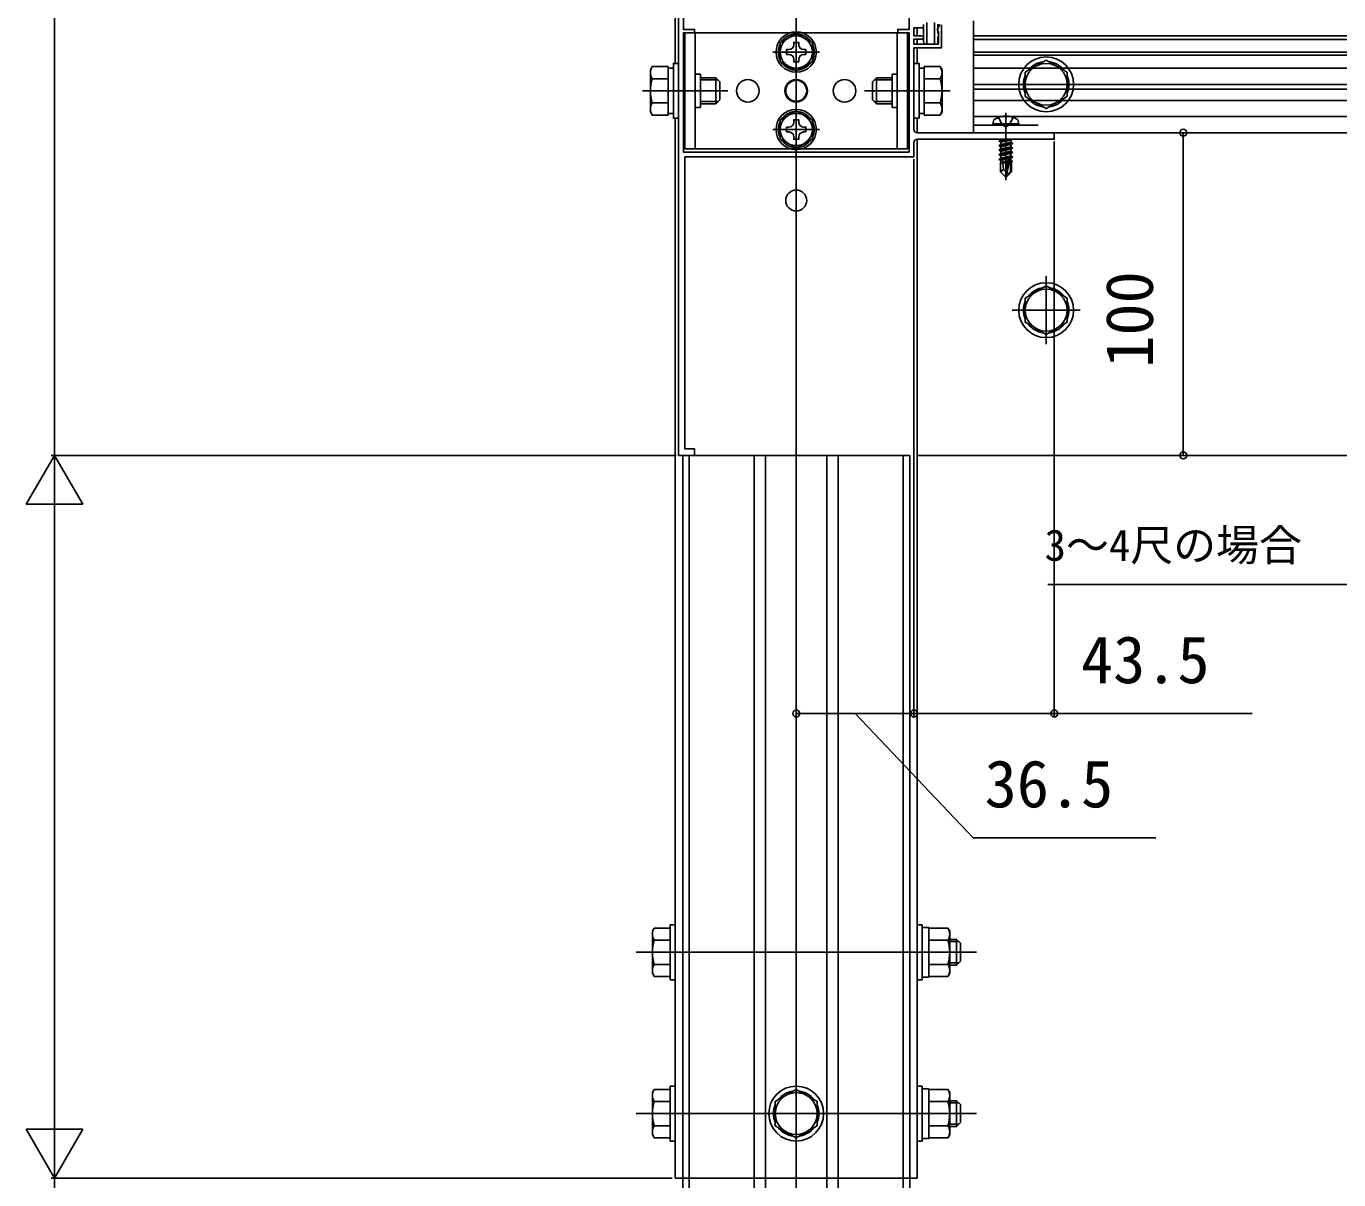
# Model space of a CAD drawing. Units: millimetres, scale not verified. Extents: x -875 to 875, y -1303 to 1296.
# Drawn here: x -527.2 to -120.3, y -1046.8 to -689.3 of the extents above; entities that cross this region are included whole.
import ezdxf
from ezdxf.enums import TextEntityAlignment as Align

# ---------------------------------------------------------------- set-up
doc = ezdxf.new("R2010")
doc.units = ezdxf.units.MM
doc.header["$LTSCALE"] = 8
for name, color, linetype in [('0-2_YKK_11', 7, 'Continuous'), ('0-4_YKK_12', 2, 'Continuous'), ('0-5_YKK_13', 4, 'Continuous'), ('0-6_YKK_D', 6, 'Continuous')]:
    doc.layers.add(name, color=color, linetype=linetype)
doc.styles.add('ＭＳ ゴシック', font='')
doc.styles.get('ＭＳ ゴシック').set_extended_font_data('MS Gothic')

msp = doc.modelspace()

# ---------------------------------------------------------------- linework, layer by layer
at = {"layer": '0-2_YKK_11'}
msp.add_lwpolyline([(-253.5, -728.3), (-323.5, -728.3), (-323.5, -691.3), (-320, -691.3), (-320, -690.3), (-323.5, -690.3), (-323.5, -679.3), (-321, -679.3), (-320.5, -679.8), (-314.5, -679.8), (-314, -679.3), (-291, -679.3), (-290.5, -679.8), (-284.5, -679.8), (-284, -679.3), (-253.5, -679.3), (-253.5, -690.3), (-257, -690.3), (-257, -691.3), (-253.5, -691.3)], close=True, dxfattribs=at)
for points in [[(-325, -680.8), (-325, -822.3), (-320, -822.3), (-320, -820.3), (-323, -820.3), (-323, -729.8), (-252, -729.8), (-252, -725.3)], [(-243.945, -688.751), (-244.7, -690.059), (-244.7, -690.6), (-244.52, -690.875), (-244.4, -691.058), (-244.4, -694.8), (-252, -694.8), (-252, -693.3), (-249.124, -693.3), (-248.964, -692.912), (-249.576, -692.3), (-252, -692.3), (-252, -689.8), (-249, -689.8), (-249, -688.8)], [(-252, -721.3), (-252, -696), (-243.5, -696), (-243.5, -688.87)], [(-249, -688.8), (-249, -694.224), (-248.37, -694.854), (-248, -694.7), (-248, -688.1)], [(-245.6, -688.1), (-245.6, -694.8), (-244.6, -694.8), (-244.6, -692.646), (-244.4, -692.3), (-244.4, -691.7), (-244.52, -691.46), (-244.6, -691.3), (-244.6, -688.6)], [(-251, -724.3), (-208.5, -724.3), (-208.5, -722.3), (-251, -722.3)]]:
    msp.add_lwpolyline(points, dxfattribs=at)
for centre, start, end in [((-251, -721.3), 180.00001, 269.99999), ((-251, -725.3), 90.00001, 179.99999)]:
    msp.add_arc(centre, 1, start, end, dxfattribs=at)
at = {"layer": '0-4_YKK_12'}
for p, q in [((-288.5, -225.3), (-288.5, -1208.8)), ((-326, -244.3), (-326, -700.8)), ((-233.5, -687.6), (-233.5, -722.3)), ((-251, -689.8), (-251, -692.3)), ((-251, -689.8), (-251, -692.3)), ((-251, -693.3), (-251, -694.8)), ((-251, -693.3), (-251, -694.8)), ((656.5, -693.42), (-233.5, -693.42)), ((-251, -696), (-251, -700.8)), ((-251, -696), (-251, -700.8)), ((656.5, -698.3), (-233.5, -698.3)), ((656.5, -708.8), (-233.5, -708.8)), ((-326, -717.8), (-326, -1046.3)), ((-251, -717.8), (-251, -722.3)), ((-251, -717.8), (-251, -722.3)), ((-251, -724.3), (-251, -1046.3)), ((-251, -724.3), (-251, -822.3)), ((656.5, -722.3), (-233.5, -722.3)), ((-211, -766.8), (-211, -787.8)), ((-200.5, -777.3), (-221.5, -777.3)), ((-323.7, -822.3), (-253.3, -822.3)), ((441.5, -822.3), (-251, -822.3)), ((-326, -1046.3), (-251, -1046.3))]:
    msp.add_line(p, q, dxfattribs=at)
for points in [[(-323.7, -822.3), (-323.7, -1046.3), (-323.7, -1108.8)], [(-321.7, -822.3), (-321.7, -1046.3), (-321.7, -1108.8)], [(-301.5, -822.3), (-301.5, -1046.3), (-301.5, -1108.8)], [(-298, -822.3), (-298, -1046.3), (-298, -1108.8)], [(-279, -822.3), (-279, -1046.3), (-279, -1108.8)], [(-275.5, -822.3), (-275.5, -1046.3), (-275.5, -1108.8)], [(-255.3, -822.3), (-255.3, -1046.3), (-255.3, -1108.8)], [(-253.3, -822.3), (-253.3, -1046.3), (-253.3, -1108.8)]]:
    msp.add_lwpolyline(points, dxfattribs=at)
at = {"layer": '0-5_YKK_13'}
for p, q in [((-323, -727.3), (-323, -691.3)), ((-254, -691.3), (-323, -691.3)), ((-319.8, -691.3), (-319.8, -727.3)), ((-288.5, -704.55), (-288.5, -690.05)), ((-257.2, -691.3), (-257.2, -727.3)), ((-233.5, -692.3), (-233.5, -722.3)), ((656.5, -692.3), (-233.5, -692.3)), ((-295.75, -697.3), (-281.25, -697.3)), ((-290.78, -696.54), (-291.5, -696.54)), ((-286.22, -698.06), (-285.5, -698.06)), ((656.5, -697.3), (-233.5, -697.3)), ((-333.7, -702.8), (-333.119, -701.794)), ((-333.7, -715.8), (-333.7, -702.8)), ((-328.2, -701.794), (-333.119, -701.794)), ((-328.2, -716.806), (-328.2, -701.794)), ((-328.2, -702.25), (-326.6, -702.25)), ((-248.8, -702.25), (-250.4, -702.25)), ((-248.8, -701.794), (-243.881, -701.794)), ((-248.8, -716.806), (-248.8, -701.794)), ((-243.3, -702.8), (-243.881, -701.794)), ((-243.3, -715.8), (-243.3, -702.8)), ((656.5, -702.3), (-233.5, -702.3)), ((-328.2, -705.547), (-333.119, -705.547)), ((-328.2, -713.3), (-328.2, -705.3)), ((-318.2, -704.1), (-319.8, -704.1)), ((-318.2, -704.1), (-318.2, -714.5)), ((-318.2, -705.3), (-313.4, -705.3)), ((-312.752, -705.948), (-318.2, -705.948)), ((-313.4, -705.3), (-313.4, -713.3)), ((-312.2, -706.5), (-313.4, -705.3)), ((-312.2, -706.5), (-312.2, -712.1)), ((-264.8, -706.5), (-263.6, -705.3)), ((-264.8, -706.5), (-264.8, -712.1)), ((-264.248, -705.948), (-258.8, -705.948)), ((-258.8, -705.3), (-263.6, -705.3)), ((-263.6, -705.3), (-263.6, -713.3)), ((-258.8, -704.1), (-258.8, -714.5)), ((-258.8, -704.1), (-257.2, -704.1)), ((-248.8, -713.3), (-248.8, -705.3)), ((-248.8, -705.547), (-243.881, -705.547)), ((656.5, -707.3), (-233.5, -707.3)), ((-336.2, -709.3), (-309.7, -709.3)), ((-312.2, -712.1), (-313.4, -713.3)), ((-240.8, -709.3), (-267.3, -709.3)), ((-264.8, -712.1), (-263.6, -713.3)), ((-333.7, -715.8), (-333.119, -716.806)), ((-328.2, -713.053), (-333.119, -713.053)), ((-318.2, -714.5), (-319.8, -714.5)), ((-312.752, -712.652), (-318.2, -712.652)), ((-313.4, -713.3), (-318.2, -713.3)), ((-288.5, -728.55), (-288.5, -714.05)), ((-264.248, -712.652), (-258.8, -712.652)), ((-263.6, -713.3), (-258.8, -713.3)), ((-258.8, -714.5), (-257.2, -714.5)), ((-248.8, -713.053), (-243.881, -713.053)), ((-243.3, -715.8), (-243.881, -716.806)), ((656.5, -712.3), (-233.5, -712.3)), ((-223.5, -716.1), (-223.5, -737)), ((-328.2, -716.806), (-333.119, -716.806)), ((-326.6, -716.35), (-328.2, -716.35)), ((-250.4, -716.35), (-248.8, -716.35)), ((-248.8, -716.806), (-243.881, -716.806)), ((656.5, -717.3), (-233.5, -717.3)), ((-233.5, -720), (-213.5, -720)), ((-227.5, -719.5), (-227.359, -718.698)), ((-219.5, -719.5), (-227.5, -719.5)), ((-227.5, -719.5), (-227.412, -720)), ((-219.588, -720), (-227.412, -720)), ((-219.5, -719.5), (-219.641, -718.698)), ((-219.5, -719.5), (-219.588, -720)), ((-295.75, -721.3), (-281.25, -721.3)), ((-290.78, -720.54), (-291.5, -720.54)), ((-286.22, -722.06), (-285.5, -722.06)), ((656.5, -722.3), (-233.5, -722.3)), ((-221.7, -724.3), (-225.6, -724.95)), ((-225.6, -724.85), (-222.3, -724.3)), ((-224.021, -724.3), (-225.05, -724.532)), ((-225.05, -724.3), (-225.05, -724.532)), ((-225.6, -724.85), (-225.05, -724.532)), ((-225.6, -724.85), (-225.6, -724.95)), ((-225.6, -724.95), (-225.05, -725.268)), ((-225.6, -726.25), (-221.4, -725.55)), ((-221.4, -725.65), (-225.6, -726.35)), ((-225.6, -726.25), (-225.05, -725.932)), ((-225.6, -726.25), (-225.6, -726.35)), ((-225.6, -726.35), (-225.05, -726.668)), ((-225.6, -727.65), (-221.4, -726.95)), ((-221.4, -727.05), (-225.6, -727.75)), ((-225.6, -727.65), (-225.05, -727.332)), ((-225.6, -727.65), (-225.6, -727.75)), ((-225.6, -727.75), (-225.05, -728.068)), ((-225.6, -729.05), (-221.4, -728.35)), ((-221.4, -728.45), (-225.6, -729.15)), ((-221.95, -725.232), (-225.05, -725.932)), ((-225.05, -725.268), (-225.05, -725.932)), ((-221.95, -726.632), (-225.05, -727.332)), ((-225.05, -726.668), (-225.05, -727.332)), ((-221.95, -728.032), (-225.05, -728.732)), ((-225.05, -728.068), (-225.05, -728.732)), ((-221.95, -724.568), (-221.95, -725.232)), ((-221.4, -725.55), (-221.95, -725.232)), ((-221.95, -725.968), (-221.95, -726.632)), ((-221.4, -726.95), (-221.95, -726.632)), ((-221.95, -727.368), (-221.95, -728.032)), ((-221.4, -728.35), (-221.95, -728.032)), ((-221.4, -725.55), (-221.4, -725.65)), ((-221.4, -726.95), (-221.4, -727.05)), ((-221.4, -728.35), (-221.4, -728.45)), ((-225.6, -729.05), (-225.05, -728.732)), ((-225.6, -729.05), (-225.6, -729.15)), ((-225.6, -729.15), (-225.05, -729.468)), ((-225.6, -730.45), (-222.574, -729.946)), ((-222.602, -730.05), (-225.6, -730.55)), ((-225.6, -730.45), (-225.05, -730.132)), ((-225.6, -730.45), (-225.6, -730.55)), ((-225.6, -730.55), (-225.05, -730.868)), ((-225.2, -731.6), (-225.05, -731.532)), ((-225.2, -731.6), (-225.2, -734.45)), ((-222.924, -731.6), (-225.2, -731.6)), ((-221.95, -729.432), (-225.05, -730.132)), ((-225.05, -729.468), (-225.05, -730.132)), ((-222.66, -730.328), (-225.05, -730.868)), ((-225.05, -730.868), (-225.05, -731.532)), ((-222.805, -731.025), (-225.05, -731.532)), ((-222.865, -731.317), (-224.583, -731.6)), ((-222.59, -729.993), (-223.5, -734.378)), ((-222.168, -729.877), (-223.35, -735.576)), ((-222.92, -731.584), (-223.004, -731.6)), ((-222.168, -729.878), (-221.4, -729.75)), ((-221.4, -729.85), (-222.113, -729.969)), ((-221.95, -730.832), (-222.103, -730.867)), ((-222.1, -730.048), (-222.1, -734.326)), ((-221.5, -731.092), (-222.1, -731.191)), ((-221.5, -731.308), (-222.1, -731.424)), ((-221.8, -731.6), (-222.1, -731.6)), ((-221.95, -728.768), (-221.95, -729.432)), ((-221.4, -729.75), (-221.95, -729.432)), ((-221.95, -730.168), (-221.95, -730.832)), ((-221.5, -731.092), (-221.95, -730.832)), ((-221.5, -731.308), (-221.8, -731.481)), ((-221.8, -731.481), (-221.8, -734.45)), ((-221.5, -731.092), (-221.5, -731.308)), ((-221.4, -729.75), (-221.4, -729.85)), ((-224.243, -733.647), (-225.2, -734.45)), ((-223.65, -736), (-225.2, -734.45)), ((-223.5, -734.378), (-223.65, -736)), ((-223.65, -736), (-223.35, -736)), ((-223.5, -734.378), (-223.5, -736)), ((-222.1, -734.326), (-223.35, -735.576)), ((-223.35, -736), (-221.8, -734.45)), ((-223.35, -735.576), (-223.35, -736)), ((-221.8, -734.45), (-222.1, -734.326)), ((-333.1, -969.8), (-332.519, -968.794)), ((-333.1, -969.8), (-333.1, -982.8)), ((-327.6, -972.547), (-332.519, -972.547)), ((-249.4, -968.6), (-247.4, -968.6)), ((-247.4, -972.547), (-241.481, -972.547)), ((-238.8, -972.3), (-238.8, -980.3)), ((-338.1, -976.3), (-232.6, -976.3)), ((-240.9, -972.98), (-238.12, -972.98)), ((-327.6, -980.053), (-332.519, -980.053)), ((-247.4, -980.053), (-241.481, -980.053)), ((-240.9, -979.62), (-238.12, -979.62)), ((-333.1, -982.8), (-332.519, -983.806)), ((-327.6, -983.806), (-332.519, -983.806)), ((-333.1, -1019.8), (-332.519, -1018.794)), ((-333.1, -1019.8), (-333.1, -1032.8)), ((-249.4, -1018.6), (-247.4, -1018.6)), ((-327.6, -1022.547), (-332.519, -1022.547)), ((-247.4, -1022.547), (-241.481, -1022.547)), ((-240.9, -1022.98), (-238.12, -1022.98)), ((-238.8, -1022.3), (-238.8, -1030.3)), ((-338.1, -1026.3), (-232.6, -1026.3)), ((-240.9, -1029.62), (-238.12, -1029.62)), ((-333.1, -1032.8), (-332.519, -1033.806)), ((-327.6, -1030.053), (-332.519, -1030.053)), ((-247.4, -1030.053), (-241.481, -1030.053)), ((-327.6, -1033.806), (-332.519, -1033.806))]:
    msp.add_line(p, q, dxfattribs=at)
for points in [[(-254, -691.3), (-254, -727.3), (-323, -727.3)], [(-287.74, -695.02), (-287.74, -694.3), (-289.26, -694.3), (-289.26, -695.02)], [(-291.5, -696.54), (-291.5, -698.06), (-290.78, -698.06)], [(-289.26, -699.58), (-289.26, -700.3), (-287.74, -700.3), (-287.74, -699.58)], [(-285.5, -698.06), (-285.5, -696.54), (-286.22, -696.54)], [(-287.74, -719.02), (-287.74, -718.3), (-289.26, -718.3), (-289.26, -719.02)], [(-225.8, -717.521), (-224.645, -719.837), (-223.5, -720.446)], [(-221.2, -717.521), (-222.355, -719.837), (-223.5, -720.446)], [(-291.5, -720.54), (-291.5, -722.06), (-290.78, -722.06)], [(-289.26, -723.58), (-289.26, -724.3), (-287.74, -724.3), (-287.74, -723.58)], [(-285.5, -722.06), (-285.5, -720.54), (-286.22, -720.54)], [(-221.487, -724.3), (-221.95, -724.568), (-225.05, -725.268)], [(-221.4, -725.65), (-221.95, -725.968), (-225.05, -726.668)], [(-221.4, -727.05), (-221.95, -727.368), (-225.05, -728.068)], [(-221.4, -728.45), (-221.95, -728.768), (-225.05, -729.468)], [(-223.5, -734.378), (-224.243, -733.647), (-224.4, -731.6)], [(-221.4, -729.85), (-221.95, -730.168), (-222.1, -730.201)], [(-327.6, -983.806), (-327.6, -968.794), (-332.519, -968.794)], [(-247.4, -968.6), (-247.4, -984), (-249.4, -984)], [(-247.4, -983.806), (-247.4, -968.794), (-241.481, -968.794), (-240.9, -969.8), (-240.9, -982.8)], [(-240.9, -972.3), (-238.8, -972.3), (-237.6, -973.5), (-237.6, -979.1)], [(-240.9, -980.3), (-238.8, -980.3), (-237.6, -979.1)], [(-247.4, -983.806), (-241.481, -983.806), (-240.9, -982.8)], [(-327.6, -1033.806), (-327.6, -1018.794), (-332.519, -1018.794)], [(-247.4, -1018.6), (-247.4, -1034), (-249.4, -1034)], [(-247.4, -1033.806), (-247.4, -1018.794), (-241.481, -1018.794), (-240.9, -1019.8), (-240.9, -1032.8)], [(-240.9, -1022.3), (-238.8, -1022.3), (-237.6, -1023.5), (-237.6, -1029.1)], [(-240.9, -1030.3), (-238.8, -1030.3), (-237.6, -1029.1)], [(-247.4, -1033.806), (-241.481, -1033.806), (-240.9, -1032.8)]]:
    msp.add_lwpolyline(points, dxfattribs=at)
for points in [[(-288.5, -691.526), (-293.5, -694.413), (-293.5, -700.187), (-288.5, -703.074), (-283.5, -700.187), (-283.5, -694.413)], [(-211, -699.794), (-217.5, -703.547), (-217.5, -711.053), (-211, -714.806), (-204.5, -711.053), (-204.5, -703.547)], [(-325, -700.8), (-325, -717.8), (-326.6, -717.8), (-326.6, -700.8)], [(-252, -700.8), (-252, -717.8), (-250.4, -717.8), (-250.4, -700.8)], [(-288.5, -715.526), (-293.5, -718.413), (-293.5, -724.187), (-288.5, -727.074), (-283.5, -724.187), (-283.5, -718.413)], [(-211, -769.794), (-217.5, -773.547), (-217.5, -781.053), (-211, -784.806), (-204.5, -781.053), (-204.5, -773.547)], [(-326, -967.8), (-327.6, -967.8), (-327.6, -984.8), (-326, -984.8)], [(-249.4, -967.8), (-249.4, -984.8), (-251, -984.8), (-251, -967.8)], [(-326, -1017.8), (-327.6, -1017.8), (-327.6, -1034.8), (-326, -1034.8)], [(-288.5, -1018.794), (-295, -1022.547), (-295, -1030.053), (-288.5, -1033.806), (-282, -1030.053), (-282, -1022.547)], [(-249.4, -1017.8), (-249.4, -1034.8), (-251, -1034.8), (-251, -1017.8)]]:
    msp.add_lwpolyline(points, close=True, dxfattribs=at)
for centre, radius in [((-288.5, -697.3), 6.25), ((-288.5, -697.3), 5), ((-211, -707.3), 8.5), ((-211, -707.3), 6.5), ((-303.5, -709.3), 3.5), ((-288.5, -709.3), 3.5), ((-288.5, -709.3), 3.25), ((-273.5, -709.3), 3.5), ((-288.5, -721.3), 6.25), ((-288.5, -721.3), 5), ((-288.5, -743.3), 3.25), ((-211, -777.3), 8.5), ((-211, -777.3), 6.5), ((-288.5, -1026.3), 8.5), ((-288.5, -1026.3), 6.5)]:
    msp.add_circle(centre, radius, dxfattribs=at)
for centre, radius, start, end in [((-288.5, -697.3), 5.575, 93.74848, 146.25152), ((-288.5, -697.3), 5.575, 33.74848, 86.25152), ((-288.5, -697.3), 5.575, 153.74848, 206.25152), ((-290.78, -695.02), 1.52, 270, 0), ((-286.22, -695.02), 1.52, 180, 270), ((-288.5, -697.3), 5.575, 333.74848, 26.25152), ((-290.78, -699.58), 1.52, 0, 90), ((-286.22, -699.58), 1.52, 90, 180), ((-330.377, -703.671), 3.323, 145.61575, 214.38425), ((-288.5, -697.3), 5.575, 213.74848, 266.25152), ((-288.5, -697.3), 5.575, 273.74848, 326.25152), ((-246.623, -703.671), 3.323, 325.61575, 34.38425), ((-211, -707.3), 7.05, 97.21814, 142.78186), ((-211, -707.3), 7.05, 37.21814, 82.78186), ((-321.281, -709.3), 12.419, 162.41205, 197.58795), ((-255.719, -709.3), 12.419, 342.41205, 17.58795), ((-211, -707.3), 7.05, 157.21814, 202.78186), ((-211, -707.3), 7.05, 337.21814, 22.78186), ((-211, -707.3), 7.05, 217.21814, 262.78186), ((-211, -707.3), 7.05, 277.21814, 322.78186), ((-330.377, -714.929), 3.323, 145.61575, 214.38425), ((-288.5, -721.3), 5.575, 93.74848, 146.25152), ((-288.5, -721.3), 5.575, 33.74848, 86.25152), ((-246.623, -714.929), 3.323, 325.61575, 34.38425), ((-288.5, -721.3), 5.575, 153.74848, 206.25152), ((-290.78, -719.02), 1.52, 270, 0), ((-286.22, -719.02), 1.52, 180, 270), ((-288.5, -721.3), 5.575, 333.74848, 26.25152), ((-226.472, -718.854), 0.9, 122.05588, 170), ((-223.5, -723.6), 6.5, 57.94412, 122.05588), ((-220.528, -718.854), 0.9, 10, 57.94412), ((-288.5, -721.3), 5.575, 213.74848, 266.25152), ((-290.78, -723.58), 1.52, 0, 90), ((-288.5, -721.3), 5.575, 273.74848, 326.25152), ((-286.22, -723.58), 1.52, 90, 180), ((-222.348, -730.048), 0.248, 0, 167.19096), ((-211, -777.3), 7.05, 97.21814, 142.78186), ((-211, -777.3), 7.05, 37.21814, 82.78186), ((-211, -777.3), 7.05, 157.21814, 202.78186), ((-211, -777.3), 7.05, 337.21814, 22.78186), ((-211, -777.3), 7.05, 217.21814, 262.78186), ((-211, -777.3), 7.05, 277.21814, 322.78186), ((-329.777, -970.671), 3.323, 145.61575, 214.38425), ((-320.681, -976.3), 12.419, 162.41205, 197.58795), ((-244.223, -970.671), 3.323, 325.61575, 34.38425), ((-253.319, -976.3), 12.419, 342.41205, 17.58795), ((-329.777, -981.929), 3.323, 145.61575, 214.38425), ((-244.223, -981.929), 3.323, 325.61575, 34.38425), ((-329.777, -1020.671), 3.323, 145.61575, 214.38425), ((-288.5, -1026.3), 7.05, 97.21814, 142.78186), ((-288.5, -1026.3), 7.05, 37.21814, 82.78186), ((-244.223, -1020.671), 3.323, 325.61575, 34.38425), ((-320.681, -1026.3), 12.419, 162.41205, 197.58795), ((-288.5, -1026.3), 7.05, 157.21814, 202.78186), ((-288.5, -1026.3), 7.05, 337.21814, 22.78186), ((-253.319, -1026.3), 12.419, 342.41205, 17.58795), ((-329.777, -1031.929), 3.323, 145.61575, 214.38425), ((-288.5, -1026.3), 7.05, 217.21814, 262.78186), ((-288.5, -1026.3), 7.05, 277.21814, 322.78186), ((-244.223, -1031.929), 3.323, 325.61575, 34.38425)]:
    msp.add_arc(centre, radius, start, end, dxfattribs=at)
at = {"layer": '0-6_YKK_D'}
for p, q in [((-518.5, -677.3), (-518.5, -822.3)), ((-190.5, -722.3), (-167.5, -722.3)), ((-168.5, -822.3), (-168.5, -722.3)), ((-208.5, -725), (-208.5, -903.3)), ((-252, -730.5), (-252, -903.3)), ((-252, -730.5), (-252, -903.3)), ((-288.5, -753.3), (-288.5, -903.3)), ((-518.5, -822.3), (-527.25, -837.455)), ((-325.7, -822.3), (-519.5, -822.3)), ((-325.7, -822.3), (-519.5, -822.3)), ((-518.5, -822.3), (-509.75, -837.455)), ((-518.5, -822.3), (-518.5, -852.611)), ((-190.5, -822.3), (-167.5, -822.3)), ((-527.25, -837.455), (-509.75, -837.455)), ((-518.5, -839.8), (-518.5, -1028.8)), ((-288.5, -902.3), (-252, -902.3)), ((-518.5, -1046.3), (-518.5, -1015.989)), ((-518.5, -1046.3), (-527.25, -1031.145)), ((-509.75, -1031.145), (-527.25, -1031.145)), ((-518.5, -1046.3), (-509.75, -1031.145)), ((-327, -1046.3), (-519.5, -1046.3)), ((-327, -1046.3), (-519.5, -1046.3)), ((-518.5, -1046.3), (-518.5, -1193.8))]:
    msp.add_line(p, q, dxfattribs=at)
for points in [[(-69.848, -787.3), (-70.948, -791.405), (-89.944, -862.3), (-210.5, -862.3)], [(-270.25, -902.3), (-233.605, -940.8), (-177.014, -940.8)], [(-252, -902.3), (-208.5, -902.3), (-147.155, -902.3)]]:
    msp.add_lwpolyline(points, dxfattribs=at)
for centre in [(-168.5, -722.3), (-168.5, -822.3), (-288.5, -902.3), (-252, -902.3), (-252, -902.3), (-208.5, -902.3)]:
    msp.add_circle(centre, 1.075, dxfattribs=at)

# ---------------------------------------------------------------- texts
at = {"layer": '0-6_YKK_D', "style": 'ＭＳ ゴシック'}
msp.add_text('100', height=14.66, rotation=90, dxfattribs=at).set_placement((-173.5, -795.141), align=Align.BOTTOM_LEFT)
for s, height, p in [('3～4尺の場合', 9.751, (-211.482, -857.911)), ('43.5', 14.66, (-200.223, -897.3)), ('36.5', 14.66, (-230.083, -935.8))]:
    msp.add_text(s, height=height, dxfattribs=at).set_placement(p, align=Align.BOTTOM_LEFT)

doc.saveas('drawing.dxf')
